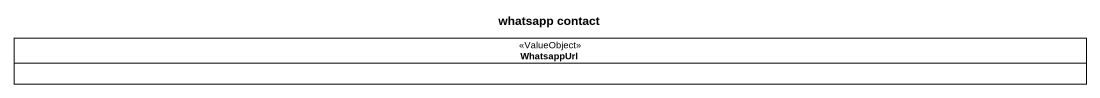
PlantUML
@startuml
title whatsapp contact
hide circle
hide empty members
class WhatsappUrl <<ValueObject>>
@enduml
